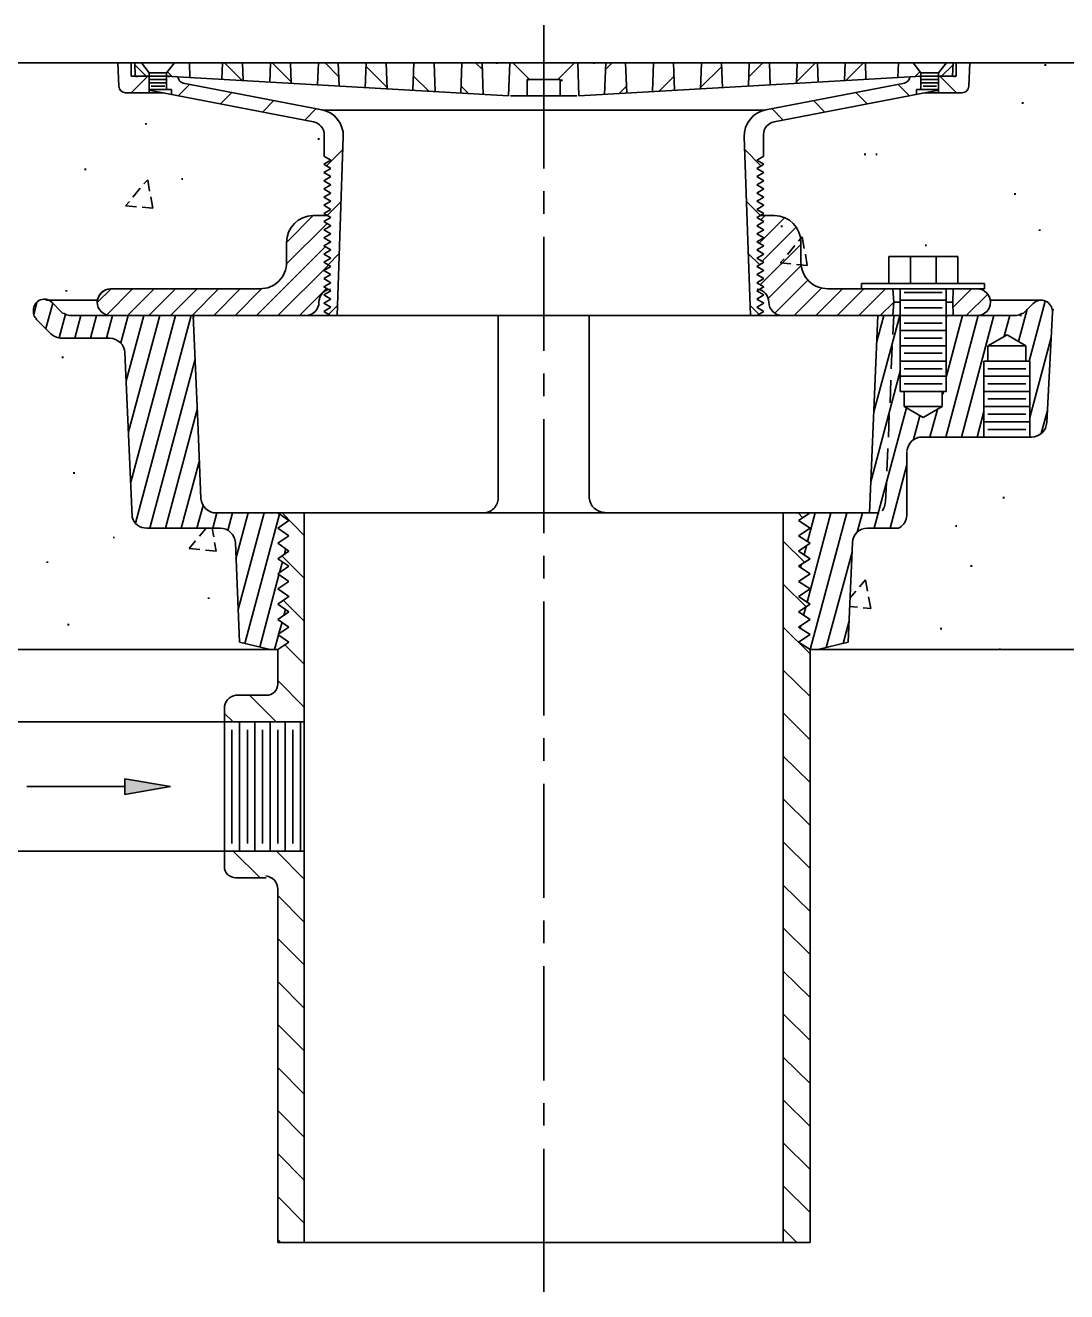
# Model space of a CAD drawing. Header units: inches. Extents: x 2025 to 34930, y -6955 to 4650.
# Drawn here: x 9188.1 to 9259.2, y -2597.9 to -2511.5 of the extents above; entities that cross this region are included whole.
import ezdxf

# ---------------------------------------------------------------- set-up
doc = ezdxf.new("R2010")
doc.units = ezdxf.units.IN
doc.header["$MEASUREMENT"] = 0
doc.layers.add('M-HVAC-EXHS-DUCT', color=3, linetype='Continuous', lineweight=50)
doc.layers.add('PDF-TEXT', color=7, linetype='Continuous', lineweight=35)

# ---------------------------------------------------------------- blocks, each defined once
blk = doc.blocks.new('detail 16')
at = {"layer": 'PDF-TEXT'}
for p, q in [((9223.509, -2511.527), (9223.509, -2521.284)), ((9280.271, -2514.091), (9166.731, -2514.091)), ((9194.449, -2514.091), (9194.513, -2515.677)), ((9195.355, -2514.989), (9195.355, -2514.091)), ((9195.614, -2514.989), (9195.589, -2514.091)), ((9196.584, -2514.779), (9196.042, -2514.091)), ((9198.308, -2514.091), (9197.766, -2514.779)), ((9199.359, -2515.095), (9199.319, -2514.091)), ((9201.536, -2515.208), (9201.576, -2514.091)), ((9202.911, -2515.289), (9201.706, -2514.091)), ((9203, -2515.289), (9202.952, -2514.091)), ((9204.804, -2515.402), (9204.845, -2514.091)), ((9206.269, -2515.378), (9204.974, -2514.091)), ((9206.269, -2515.483), (9206.228, -2514.091)), ((9208.057, -2515.588), (9208.121, -2514.091)), ((9209.521, -2515.03), (9208.574, -2514.091)), ((9209.537, -2515.677), (9209.472, -2514.091)), ((9211.325, -2515.782), (9211.374, -2514.091)), ((9212.814, -2515.871), (9212.749, -2514.091)), ((9214.577, -2515.96), (9214.642, -2514.091)), ((9216.082, -2516.041), (9216.017, -2514.091)), ((9217.846, -2516.154), (9217.911, -2514.091)), ((9219.31, -2514.536), (9218.841, -2514.091)), ((9219.359, -2516.235), (9219.294, -2514.091)), ((9221.098, -2516.341), (9221.187, -2514.091)), ((9222.538, -2515.224), (9221.398, -2514.091)), ((9224.456, -2515.224), (9225.596, -2514.091)), ((9225.896, -2516.341), (9225.831, -2514.091)), ((9227.643, -2516.235), (9227.724, -2514.091)), ((9227.708, -2514.536), (9228.161, -2514.091)), ((9229.172, -2516.154), (9229.083, -2514.091)), ((9230.912, -2516.041), (9230.977, -2514.091)), ((9232.417, -2515.96), (9232.352, -2514.091)), ((9234.188, -2515.871), (9234.253, -2514.091)), ((9235.693, -2515.782), (9235.628, -2514.091)), ((9237.481, -2515.677), (9237.522, -2514.091)), ((9237.497, -2515.03), (9238.444, -2514.091)), ((9238.946, -2515.588), (9238.897, -2514.091)), ((9240.75, -2515.483), (9240.79, -2514.091)), ((9240.75, -2515.378), (9242.044, -2514.091)), ((9242.214, -2515.402), (9242.174, -2514.091)), ((9244.018, -2515.289), (9244.067, -2514.091)), ((9244.107, -2515.289), (9245.313, -2514.091)), ((9245.466, -2515.208), (9245.442, -2514.091)), ((9247.659, -2515.095), (9247.699, -2514.091)), ((9249.228, -2514.779), (9248.694, -2514.091)), ((9250.434, -2514.779), (9250.976, -2514.091)), ((9251.38, -2514.989), (9251.429, -2514.091)), ((9251.639, -2514.091), (9251.639, -2514.989)), ((9252.57, -2514.091), (9252.505, -2515.677)), ((9197.855, -2514.989), (9195.355, -2514.989)), ((9195.355, -2516.13), (9196.495, -2514.989)), ((9196.366, -2514.989), (9195.589, -2514.213)), ((9197.766, -2514.779), (9196.584, -2514.779)), ((9196.584, -2514.779), (9196.584, -2516.13)), ((9197.725, -2514.989), (9221.098, -2516.341)), ((9197.766, -2514.779), (9197.766, -2515.896)), ((9198.154, -2515.014), (9197.83, -2514.69)), ((9212.814, -2515.766), (9211.374, -2514.326)), ((9215.653, -2516.025), (9214.618, -2514.989)), ((9249.277, -2514.989), (9225.896, -2516.341)), ((9231.365, -2516.025), (9232.4, -2514.989)), ((9234.205, -2515.766), (9235.653, -2514.326)), ((9248.84, -2515.014), (9249.164, -2514.69)), ((9251.639, -2514.989), (9249.147, -2514.989)), ((9249.228, -2515.896), (9249.228, -2514.779)), ((9249.228, -2514.779), (9250.434, -2514.779)), ((9250.434, -2516.13), (9250.434, -2514.779)), ((9251.664, -2516.13), (9250.523, -2514.989)), ((9250.628, -2514.989), (9251.429, -2514.213)), ((9196.584, -2515.224), (9197.766, -2515.224)), ((9197.766, -2515.443), (9196.584, -2515.443)), ((9197.636, -2515.677), (9196.714, -2515.677)), ((9198.583, -2516.324), (9199.359, -2515.548)), ((9208.356, -2517.287), (9198.906, -2515.467)), ((9218.388, -2516.195), (9217.87, -2515.677)), ((9224.626, -2515.224), (9222.368, -2515.224)), ((9222.368, -2515.224), (9222.368, -2516.341)), ((9224.626, -2516.341), (9224.626, -2515.224)), ((9228.63, -2516.195), (9229.148, -2515.677)), ((9238.662, -2517.287), (9248.112, -2515.467)), ((9248.435, -2516.324), (9247.659, -2515.548)), ((9250.434, -2515.224), (9249.228, -2515.224)), ((9249.228, -2515.443), (9250.434, -2515.443)), ((9249.382, -2515.677), (9250.288, -2515.677)), ((9194.966, -2516.13), (9197.507, -2516.13)), ((9198.089, -2515.896), (9196.584, -2515.896)), ((9196.584, -2515.96), (9207.798, -2518.104)), ((9198.089, -2516.235), (9198.089, -2515.896)), ((9201.447, -2516.883), (9202.223, -2516.106)), ((9204.311, -2517.441), (9205.087, -2516.664)), ((9225.766, -2516.341), (9221.228, -2516.341)), ((9239.221, -2518.104), (9250.434, -2515.96)), ((9242.683, -2517.441), (9241.915, -2516.664)), ((9245.571, -2516.883), (9244.795, -2516.106)), ((9250.434, -2515.896), (9248.929, -2515.896)), ((9248.929, -2515.896), (9248.929, -2516.235)), ((9252.052, -2516.13), (9249.511, -2516.13)), ((9207.191, -2517.999), (9207.968, -2517.206)), ((9238.533, -2517.311), (9208.485, -2517.311)), ((9239.827, -2517.999), (9239.051, -2517.206)), ((9208.526, -2518.986), (9208.526, -2520.426)), ((9209.408, -2531.324), (9209.82, -2519.14)), ((9237.611, -2531.324), (9237.174, -2519.14)), ((9238.492, -2520.426), (9238.492, -2518.986)), ((9208.68, -2521.114), (9209.796, -2519.997)), ((9238.314, -2521.114), (9237.222, -2519.997)), ((9208.526, -2520.426), (9208.485, -2520.45)), ((9208.485, -2520.45), (9208.979, -2520.726)), ((9208.979, -2520.726), (9208.485, -2521.009)), ((9208.485, -2521.009), (9208.979, -2521.284)), ((9238.039, -2520.726), (9238.509, -2520.45)), ((9238.509, -2521.009), (9238.039, -2520.726)), ((9238.039, -2521.284), (9238.509, -2521.009)), ((9238.509, -2520.45), (9238.492, -2520.426)), ((9208.979, -2521.284), (9208.485, -2521.567)), ((9208.485, -2521.567), (9208.979, -2521.842)), ((9208.979, -2521.842), (9208.485, -2522.125)), ((9208.615, -2521.656), (9208.526, -2521.543)), ((9238.509, -2521.567), (9238.039, -2521.284)), ((9238.039, -2521.842), (9238.509, -2521.567)), ((9238.509, -2522.125), (9238.039, -2521.842)), ((9238.379, -2521.656), (9238.492, -2521.543)), ((9195.46, -2523.242), (9195.961, -2522.643)), ((9196.22, -2522.344), (9196.479, -2522.06)), ((9196.479, -2522.06), (9196.601, -2522.837)), ((9208.485, -2522.125), (9208.979, -2522.408)), ((9208.979, -2522.408), (9208.485, -2522.683)), ((9208.485, -2522.683), (9208.979, -2522.967)), ((9238.039, -2522.408), (9238.509, -2522.125)), ((9238.509, -2522.683), (9238.039, -2522.408)), ((9238.039, -2522.967), (9238.509, -2522.683)), ((9194.966, -2523.848), (9195.225, -2523.541)), ((9196.819, -2523.994), (9196.69, -2523.217)), ((9208.979, -2522.967), (9208.485, -2523.242)), ((9208.485, -2523.242), (9208.979, -2523.525)), ((9208.979, -2523.525), (9208.485, -2523.8)), ((9208.744, -2524.488), (9209.667, -2523.541)), ((9223.509, -2522.837), (9223.509, -2524.382)), ((9238.274, -2524.488), (9237.327, -2523.541)), ((9238.509, -2523.242), (9238.039, -2522.967)), ((9238.039, -2523.525), (9238.509, -2523.242)), ((9238.509, -2523.8), (9238.039, -2523.525)), ((9195.703, -2523.905), (9194.966, -2523.848)), ((9196.091, -2523.929), (9196.819, -2523.994)), ((9205.945, -2526.34), (9207.773, -2524.512)), ((9207.773, -2524.512), (9208.769, -2524.512)), ((9208.485, -2523.8), (9208.979, -2524.083)), ((9208.979, -2524.083), (9208.485, -2524.358)), ((9208.485, -2524.358), (9208.979, -2524.641)), ((9238.039, -2524.083), (9238.509, -2523.8)), ((9238.509, -2524.358), (9238.039, -2524.083)), ((9238.039, -2524.641), (9238.509, -2524.358)), ((9239.245, -2524.512), (9238.234, -2524.512)), ((9238.314, -2524.787), (9238.598, -2524.512)), ((9205.945, -2527.796), (9208.72, -2525.046)), ((9208.979, -2524.641), (9208.485, -2524.916)), ((9208.485, -2524.916), (9208.979, -2525.199)), ((9208.979, -2525.199), (9208.485, -2525.475)), ((9238.509, -2524.916), (9238.039, -2524.641)), ((9238.039, -2525.199), (9238.509, -2524.916)), ((9238.509, -2525.475), (9238.039, -2525.199)), ((9238.185, -2526.405), (9239.933, -2524.657)), ((9238.403, -2527.627), (9240.725, -2525.305)), ((9208.485, -2525.475), (9208.979, -2525.758)), ((9208.979, -2525.758), (9208.485, -2526.017)), ((9208.485, -2526.017), (9208.979, -2526.292)), ((9223.509, -2525.952), (9223.509, -2533.727)), ((9238.039, -2525.758), (9238.509, -2525.475)), ((9238.509, -2526.017), (9238.039, -2525.758)), ((9238.039, -2526.292), (9238.509, -2526.017)), ((9240.879, -2526.251), (9241.138, -2525.952)), ((9241.138, -2525.952), (9241.267, -2526.745)), ((9203.898, -2531.324), (9208.591, -2526.64)), ((9205.945, -2527.691), (9205.945, -2526.34)), ((9208.979, -2526.292), (9208.485, -2526.575)), ((9208.485, -2526.575), (9208.979, -2526.85)), ((9208.979, -2526.85), (9208.485, -2527.133)), ((9208.785, -2527.861), (9209.537, -2527.093)), ((9208.849, -2526.381), (9208.938, -2526.275)), ((9238.234, -2527.861), (9237.457, -2527.093)), ((9238.509, -2526.575), (9238.039, -2526.292)), ((9238.039, -2526.85), (9238.509, -2526.575)), ((9238.509, -2527.133), (9238.039, -2526.85)), ((9238.274, -2529.237), (9241.049, -2526.47)), ((9240.127, -2527.157), (9240.62, -2526.551)), ((9241.049, -2527.691), (9241.049, -2526.34)), ((9205.362, -2531.324), (9208.809, -2527.885)), ((9208.485, -2527.133), (9208.979, -2527.408)), ((9208.979, -2527.408), (9208.485, -2527.691)), ((9208.485, -2527.691), (9208.979, -2527.974)), ((9238.039, -2527.408), (9238.509, -2527.133)), ((9238.509, -2527.691), (9238.039, -2527.408)), ((9238.039, -2527.974), (9238.509, -2527.691)), ((9238.056, -2527.991), (9238.12, -2527.926)), ((9238.816, -2530.159), (9241.073, -2527.91)), ((9239.633, -2527.732), (9239.892, -2527.457)), ((9240.361, -2527.796), (9239.633, -2527.732)), ((9240.75, -2527.845), (9241.478, -2527.91)), ((9241.478, -2527.91), (9241.356, -2527.133)), ((9251.753, -2527.303), (9247.036, -2527.303)), ((9247.036, -2527.303), (9247.036, -2529.131)), ((9248.516, -2529.131), (9248.516, -2527.303)), ((9250.264, -2529.131), (9250.264, -2527.303)), ((9251.753, -2529.131), (9251.753, -2527.303)), ((9208.979, -2527.974), (9208.485, -2528.25)), ((9208.485, -2528.25), (9208.979, -2528.533)), ((9208.979, -2528.533), (9208.485, -2528.808)), ((9208.485, -2528.808), (9208.979, -2529.091)), ((9238.509, -2528.25), (9238.039, -2527.974)), ((9238.039, -2528.533), (9238.509, -2528.25)), ((9238.509, -2528.808), (9238.039, -2528.533)), ((9238.039, -2529.091), (9238.509, -2528.808)), ((9193.033, -2530.442), (9193.979, -2529.495)), ((9193.68, -2531.283), (9195.444, -2529.495)), ((9204.141, -2529.495), (9193.939, -2529.495)), ((9195.096, -2531.324), (9196.908, -2529.495)), ((9196.56, -2531.324), (9198.372, -2529.495)), ((9198.025, -2531.324), (9199.853, -2529.495)), ((9199.513, -2531.324), (9201.317, -2529.495)), ((9200.978, -2531.324), (9202.782, -2529.495)), ((9202.434, -2531.324), (9204.246, -2529.495)), ((9206.827, -2531.324), (9208.68, -2529.471)), ((9208.979, -2529.091), (9208.485, -2529.366)), ((9208.485, -2529.366), (9208.979, -2529.649)), ((9208.979, -2529.649), (9208.485, -2529.924)), ((9208.526, -2529.39), (9208.51, -2529.366)), ((9238.509, -2529.366), (9238.039, -2529.091)), ((9238.039, -2529.649), (9238.509, -2529.366)), ((9238.509, -2529.924), (9238.039, -2529.649)), ((9238.492, -2529.39), (9238.509, -2529.366)), ((9239.261, -2531.17), (9241.526, -2528.913)), ((9240.596, -2531.324), (9242.449, -2529.455)), ((9242.06, -2531.324), (9243.873, -2529.495)), ((9253.581, -2529.495), (9242.877, -2529.495)), ((9243.525, -2531.324), (9245.337, -2529.495)), ((9244.989, -2531.324), (9246.817, -2529.495)), ((9245.183, -2529.495), (9245.183, -2529.131)), ((9245.183, -2529.131), (9253.581, -2529.131)), ((9247.376, -2530.418), (9247.311, -2529.495)), ((9247.829, -2536.502), (9247.829, -2529.495)), ((9250.952, -2529.495), (9250.952, -2536.502)), ((9251.405, -2530.418), (9251.445, -2529.495)), ((9251.429, -2530.766), (9252.675, -2529.495)), ((9253.581, -2529.131), (9253.581, -2529.495)), ((9188.704, -2531.259), (9188.939, -2530.377)), ((9189.522, -2530.288), (9193.033, -2530.288)), ((9189.522, -2532.222), (9189.999, -2530.482)), ((9190.517, -2531.025), (9190.015, -2530.507)), ((9208.485, -2529.924), (9208.979, -2530.207)), ((9208.979, -2530.207), (9208.485, -2530.482)), ((9208.485, -2530.482), (9208.979, -2530.766)), ((9238.039, -2530.207), (9238.509, -2529.924)), ((9238.509, -2530.482), (9238.039, -2530.207)), ((9238.039, -2530.766), (9238.509, -2530.482)), ((9246.453, -2531.324), (9247.376, -2530.418)), ((9247.376, -2530.418), (9247.311, -2531.324)), ((9247.376, -2530.418), (9247.829, -2530.418)), ((9247.829, -2530.288), (9250.952, -2530.288)), ((9248.088, -2529.754), (9250.693, -2529.754)), ((9250.952, -2530.418), (9251.405, -2530.418)), ((9251.445, -2531.324), (9251.405, -2530.418)), ((9252.327, -2531.324), (9253.791, -2529.86)), ((9253.969, -2530.288), (9257.497, -2530.288)), ((9256.89, -2530.507), (9256.38, -2531.025)), ((9256.615, -2534.439), (9257.707, -2530.337)), ((9188.68, -2531), (9188.68, -2531.194)), ((9188.68, -2531.194), (9188.704, -2531.3)), ((9188.704, -2531.3), (9188.745, -2531.389)), ((9188.745, -2531.389), (9188.793, -2531.453)), ((9190.428, -2532.853), (9190.856, -2531.235)), ((9190.598, -2531.089), (9190.517, -2531.025)), ((9190.662, -2531.154), (9190.598, -2531.089)), ((9190.768, -2531.194), (9190.662, -2531.154)), ((9190.856, -2531.235), (9190.768, -2531.194)), ((9190.945, -2531.283), (9190.856, -2531.235)), ((9191.051, -2531.3), (9190.945, -2531.283)), ((9191.156, -2531.324), (9191.051, -2531.3)), ((9191.245, -2531.324), (9191.156, -2531.324)), ((9191.245, -2531.324), (9255.749, -2531.324)), ((9191.504, -2532.869), (9191.908, -2531.324)), ((9192.58, -2532.869), (9192.992, -2531.324)), ((9193.656, -2532.869), (9194.068, -2531.324)), ((9194.643, -2533.193), (9195.144, -2531.324)), ((9195.015, -2535.79), (9196.22, -2531.324)), ((9195.161, -2539.252), (9197.296, -2531.324)), ((9195.314, -2542.691), (9198.372, -2531.324)), ((9195.638, -2545.482), (9199.448, -2531.324)), ((9199.901, -2538.589), (9199.578, -2531.324)), ((9208.979, -2530.766), (9208.485, -2531.041)), ((9208.485, -2531.041), (9208.938, -2531.324)), ((9208.833, -2531.235), (9209.432, -2530.636)), ((9220.386, -2531.324), (9220.386, -2543.767)), ((9226.608, -2531.324), (9226.608, -2543.767)), ((9238.169, -2531.235), (9237.586, -2530.636)), ((9238.509, -2531.041), (9238.039, -2530.766)), ((9238.039, -2531.324), (9238.509, -2531.041)), ((9246.3, -2531.324), (9245.725, -2544.794)), ((9246.025, -2537.901), (9247.788, -2531.324)), ((9246.235, -2533.104), (9246.712, -2531.324)), ((9247.376, -2531.324), (9247.311, -2532.61)), ((9248.088, -2530.806), (9250.693, -2530.806)), ((9250.927, -2539.616), (9253.144, -2531.324)), ((9250.952, -2531.534), (9250.992, -2531.324)), ((9250.952, -2535.539), (9252.068, -2531.324)), ((9252.003, -2539.616), (9254.22, -2531.324)), ((9254.916, -2532.74), (9255.296, -2531.324)), ((9255.749, -2531.324), (9255.838, -2531.3)), ((9255.838, -2531.3), (9255.943, -2531.283)), ((9255.903, -2533.104), (9256.485, -2530.895)), ((9255.943, -2531.283), (9256.032, -2531.235)), ((9256.032, -2531.235), (9256.138, -2531.194)), ((9256.138, -2531.194), (9256.226, -2531.154)), ((9256.226, -2531.154), (9256.291, -2531.089)), ((9256.291, -2531.089), (9256.38, -2531.025)), ((9257.82, -2538.629), (9258.209, -2531.105)), ((9258.209, -2531.105), (9258.209, -2531)), ((9188.793, -2531.453), (9188.858, -2531.534)), ((9188.858, -2531.534), (9188.899, -2531.599)), ((9188.899, -2531.599), (9189.869, -2532.57)), ((9250.693, -2531.842), (9248.088, -2531.842)), ((9189.869, -2532.57), (9189.95, -2532.635)), ((9189.95, -2532.635), (9190.015, -2532.699)), ((9190.015, -2532.699), (9190.104, -2532.74)), ((9190.104, -2532.74), (9190.209, -2532.788)), ((9190.209, -2532.788), (9190.298, -2532.829)), ((9190.298, -2532.829), (9190.403, -2532.853)), ((9190.403, -2532.853), (9190.492, -2532.869)), ((9190.492, -2532.869), (9190.598, -2532.869)), ((9190.598, -2532.869), (9193.89, -2532.869)), ((9250.952, -2532.351), (9247.829, -2532.351)), ((9250.693, -2532.869), (9248.088, -2532.869)), ((9253.791, -2533.387), (9255.11, -2532.634)), ((9255.11, -2532.634), (9256.396, -2533.387)), ((9256.655, -2538.29), (9258.12, -2532.829)), ((9194.926, -2533.856), (9195.419, -2545.053)), ((9247.27, -2533.411), (9247.206, -2534.956)), ((9250.952, -2533.387), (9247.829, -2533.387)), ((9250.693, -2533.905), (9248.088, -2533.905)), ((9256.396, -2533.387), (9253.791, -2533.387)), ((9253.791, -2533.387), (9253.791, -2534.439)), ((9256.396, -2534.439), (9256.396, -2533.387)), ((9196.625, -2545.83), (9199.707, -2534.309)), ((9250.952, -2534.439), (9247.829, -2534.439)), ((9256.655, -2534.439), (9253.532, -2534.439)), ((9253.532, -2534.439), (9253.532, -2539.616)), ((9256.655, -2539.616), (9256.655, -2534.439)), ((9223.509, -2535.28), (9223.509, -2536.825)), ((9245.806, -2542.667), (9247.829, -2535.126)), ((9247.19, -2535.725), (9247.125, -2537.278)), ((9250.952, -2535.474), (9247.829, -2535.474)), ((9250.693, -2534.956), (9248.088, -2534.956)), ((9253.532, -2535.474), (9256.655, -2535.474)), ((9253.791, -2534.956), (9256.396, -2534.956)), ((9250.952, -2536.502), (9247.829, -2536.502)), ((9250.693, -2535.984), (9248.088, -2535.984)), ((9248.088, -2536.502), (9248.088, -2537.537)), ((9250.693, -2536.502), (9250.693, -2537.537)), ((9253.532, -2536.502), (9256.655, -2536.502)), ((9253.791, -2535.984), (9256.396, -2535.984)), ((9253.791, -2537.019), (9256.396, -2537.019)), ((9197.701, -2545.83), (9199.853, -2537.748)), ((9246.049, -2545.83), (9248.241, -2537.618)), ((9247.076, -2538.071), (9247.012, -2539.616)), ((9249.382, -2538.29), (9248.088, -2537.537)), ((9248.088, -2537.537), (9250.693, -2537.537)), ((9248.735, -2539.794), (9249.164, -2538.16)), ((9250.693, -2537.537), (9249.382, -2538.29)), ((9249.851, -2539.616), (9250.369, -2537.731)), ((9253.079, -2539.616), (9253.532, -2537.877)), ((9253.532, -2537.537), (9256.655, -2537.537)), ((9253.791, -2538.047), (9256.396, -2538.047)), ((9257.432, -2539.382), (9257.861, -2537.812)), ((9200.112, -2543.807), (9199.901, -2538.589)), ((9223.509, -2538.395), (9223.509, -2546.17)), ((9253.532, -2538.589), (9256.655, -2538.589)), ((9253.791, -2539.107), (9256.396, -2539.107)), ((9249.317, -2539.616), (9256.785, -2539.616)), ((9246.971, -2540.393), (9246.906, -2541.938)), ((9248.266, -2540.652), (9248.266, -2544.972)), ((9198.761, -2545.83), (9200.007, -2541.21)), ((9247.125, -2545.83), (9248.266, -2541.51)), ((9246.882, -2542.715), (9246.817, -2544.026)), ((9199.837, -2545.83), (9200.266, -2544.285)), ((9245.741, -2544.285), (9245.766, -2544.285)), ((9246.753, -2544.349), (9246.712, -2544.455)), ((9246.777, -2544.236), (9246.753, -2544.349)), ((9246.801, -2544.131), (9246.777, -2544.236)), ((9246.817, -2544.026), (9246.801, -2544.131)), ((9200.913, -2545.83), (9201.188, -2544.794)), ((9246.389, -2544.794), (9201.164, -2544.794)), ((9201.94, -2545.984), (9202.264, -2544.794)), ((9202.499, -2547.933), (9203.34, -2544.794)), ((9202.652, -2551.372), (9204.416, -2544.794)), ((9203.105, -2553.694), (9205.476, -2544.883)), ((9205.346, -2544.794), (9206.115, -2545.312)), ((9207.15, -2546.323), (9205.646, -2544.794)), ((9207.15, -2544.794), (9207.15, -2594.574)), ((9239.844, -2544.794), (9239.844, -2594.574)), ((9241.178, -2545.118), (9240.855, -2544.794)), ((9240.879, -2545.312), (9241.672, -2544.794)), ((9241.462, -2550.878), (9243.096, -2544.794)), ((9241.502, -2546.752), (9242.02, -2544.794)), ((9244.172, -2544.794), (9241.672, -2554.122)), ((9244.884, -2546.105), (9245.248, -2544.794)), ((9246.648, -2544.56), (9246.583, -2544.649)), ((9246.712, -2544.455), (9246.648, -2544.56)), ((9196.415, -2545.83), (9201.422, -2545.83)), ((9200.007, -2546.388), (9200.46, -2545.83)), ((9200.978, -2546.429), (9200.864, -2545.83)), ((9206.115, -2545.312), (9205.346, -2545.83)), ((9205.346, -2545.83), (9206.115, -2546.348)), ((9241.672, -2545.83), (9240.879, -2545.312)), ((9240.879, -2546.348), (9241.672, -2545.83)), ((9247.699, -2545.83), (9245.596, -2545.83)), ((9247.748, -2545.806), (9247.699, -2545.83)), ((9247.788, -2545.789), (9247.748, -2545.806)), ((9199.295, -2547.229), (9199.748, -2546.687)), ((9201.147, -2547.399), (9201.042, -2546.817)), ((9202.458, -2546.817), (9202.741, -2553.613)), ((9206.115, -2546.348), (9205.346, -2546.857)), ((9205.346, -2546.857), (9206.115, -2547.399)), ((9241.292, -2548.152), (9239.844, -2546.712)), ((9241.672, -2546.857), (9240.879, -2546.348)), ((9240.879, -2547.399), (9241.672, -2546.857)), ((9244.56, -2546.817), (9244.261, -2553.613)), ((9200.023, -2547.294), (9199.295, -2547.229)), ((9200.411, -2547.335), (9201.147, -2547.399)), ((9206.115, -2547.399), (9205.346, -2547.917)), ((9207.15, -2549.244), (9205.621, -2547.723)), ((9205.816, -2547.594), (9205.905, -2547.246)), ((9223.509, -2547.723), (9223.509, -2549.268)), ((9241.672, -2547.917), (9240.879, -2547.399)), ((9241.267, -2547.634), (9241.421, -2547.035)), ((9242.772, -2553.977), (9244.536, -2547.464)), ((9205.346, -2547.917), (9206.115, -2548.427)), ((9206.115, -2548.427), (9205.346, -2548.945)), ((9205.476, -2548.864), (9205.67, -2548.128)), ((9240.879, -2548.427), (9241.672, -2547.917)), ((9241.672, -2548.945), (9240.879, -2548.427)), ((9241.033, -2548.516), (9241.073, -2548.297)), ((9204.117, -2553.953), (9205.427, -2549.009)), ((9205.346, -2548.945), (9206.115, -2549.462)), ((9206.115, -2549.462), (9205.346, -2549.98)), ((9240.879, -2549.462), (9241.672, -2548.945)), ((9241.672, -2549.98), (9240.879, -2549.462)), ((9245.054, -2549.826), (9245.442, -2549.357)), ((9245.442, -2549.357), (9245.596, -2550.126)), ((9205.346, -2549.98), (9206.115, -2550.49)), ((9241.397, -2551.202), (9239.844, -2549.657)), ((9240.879, -2550.49), (9241.672, -2549.98)), ((9244.39, -2550.619), (9244.795, -2550.126)), ((9206.115, -2550.49), (9205.346, -2551.008)), ((9205.346, -2551.008), (9206.115, -2551.55)), ((9207.15, -2552.173), (9205.727, -2550.749)), ((9206.099, -2550.514), (9206.115, -2550.49)), ((9223.509, -2550.838), (9223.509, -2558.613)), ((9241.672, -2551.008), (9240.879, -2550.49)), ((9240.879, -2551.55), (9241.672, -2551.008)), ((9241.227, -2551.76), (9241.373, -2551.226)), ((9244.366, -2551.178), (9244.908, -2551.226)), ((9245.288, -2551.267), (9245.806, -2551.307)), ((9245.806, -2551.307), (9245.661, -2550.514)), ((9206.115, -2551.55), (9205.346, -2552.059)), ((9205.346, -2552.059), (9206.115, -2552.577)), ((9205.775, -2551.784), (9205.88, -2551.372)), ((9241.672, -2552.059), (9240.879, -2551.55)), ((9240.879, -2552.577), (9241.672, -2552.059)), ((9206.115, -2552.577), (9205.346, -2553.095)), ((9205.427, -2553.03), (9205.646, -2552.254)), ((9241.672, -2554.406), (9239.844, -2552.577)), ((9241.672, -2553.095), (9240.879, -2552.577)), ((9240.984, -2552.642), (9241.033, -2552.472)), ((9243.937, -2553.694), (9244.326, -2552.237)), ((9202.741, -2553.613), (9204.829, -2554.122)), ((9205.128, -2554.122), (9205.411, -2553.135)), ((9205.346, -2553.095), (9206.115, -2553.613)), ((9206.115, -2553.613), (9205.346, -2554.122)), ((9207.15, -2555.109), (9205.84, -2553.799)), ((9240.879, -2553.613), (9241.672, -2553.095)), ((9241.672, -2554.122), (9240.879, -2553.613)), ((9244.261, -2553.613), (9242.19, -2554.122)), ((9161.869, -2554.122), (9205.346, -2554.122)), ((9205.346, -2554.122), (9205.346, -2556.469)), ((9241.672, -2554.122), (9241.672, -2594.574)), ((9285.133, -2554.122), (9241.672, -2554.122)), ((9241.672, -2557.326), (9239.844, -2555.522)), ((9207.15, -2558.038), (9205.346, -2556.234)), ((9204.57, -2557.237), (9202.482, -2557.237)), ((9205.233, -2559.049), (9203.429, -2557.237)), ((9201.706, -2568.912), (9201.706, -2558.014)), ((9207.15, -2559.049), (9142.84, -2559.049)), ((9202.304, -2559.049), (9201.706, -2558.467)), ((9202.741, -2559.049), (9202.741, -2567.876)), ((9203.793, -2559.049), (9203.793, -2567.876)), ((9204.829, -2559.049), (9204.829, -2567.876)), ((9205.856, -2559.049), (9205.856, -2567.876)), ((9206.892, -2559.049), (9206.892, -2567.876)), ((9241.672, -2560.271), (9239.844, -2558.443)), ((9202.223, -2559.583), (9202.223, -2567.342)), ((9203.275, -2559.583), (9203.275, -2567.342)), ((9204.311, -2559.583), (9204.311, -2567.342)), ((9205.346, -2559.583), (9205.346, -2567.342)), ((9206.374, -2559.583), (9206.374, -2567.342)), ((9223.509, -2560.166), (9223.509, -2561.711)), ((9241.672, -2563.192), (9239.844, -2561.388)), ((9194.926, -2562.933), (9198.025, -2563.451)), ((9194.926, -2563.993), (9194.926, -2562.933)), ((9223.509, -2563.281), (9223.509, -2571.064)), ((9194.926, -2563.451), (9188.235, -2563.451)), ((9198.025, -2563.451), (9194.926, -2563.993)), ((9241.672, -2566.12), (9239.844, -2564.308)), ((9241.672, -2569.057), (9239.844, -2567.237)), ((9207.15, -2567.876), (9142.84, -2567.876)), ((9204.141, -2569.68), (9202.304, -2567.876)), ((9207.15, -2569.769), (9205.257, -2567.876)), ((9204.57, -2569.68), (9202.482, -2569.68)), ((9241.672, -2571.986), (9239.844, -2570.182)), ((9205.346, -2594.574), (9205.346, -2570.457)), ((9207.15, -2572.714), (9205.346, -2570.886)), ((9223.509, -2572.609), (9223.509, -2574.154)), ((9241.672, -2574.931), (9239.844, -2573.102)), ((9207.15, -2575.635), (9205.346, -2573.831)), ((9223.509, -2575.724), (9223.509, -2583.507)), ((9241.672, -2577.851), (9239.844, -2576.047)), ((9207.15, -2578.58), (9205.346, -2576.751)), ((9207.15, -2581.5), (9205.346, -2579.696)), ((9241.672, -2580.796), (9239.844, -2578.968)), ((9241.672, -2583.717), (9239.844, -2581.913)), ((9207.15, -2584.445), (9205.346, -2582.625)), ((9241.672, -2586.662), (9239.844, -2584.833)), ((9207.15, -2587.374), (9205.346, -2585.57)), ((9223.509, -2585.052), (9223.509, -2586.597)), ((9223.509, -2588.167), (9223.509, -2597.924)), ((9241.672, -2589.582), (9239.844, -2587.778)), ((9207.15, -2590.319), (9205.346, -2588.49)), ((9241.672, -2592.527), (9239.844, -2590.699)), ((9207.15, -2593.239), (9205.346, -2591.435)), ((9205.557, -2594.574), (9205.346, -2594.356)), ((9240.774, -2594.574), (9239.844, -2593.644)), ((9241.672, -2594.574), (9205.346, -2594.574))]:
    blk.add_line(p, q, dxfattribs=at)
for centre, radius, start, end in [((9194.983, -2515.66), 0.47, 182.04289, 267.95711), ((9199.003, -2515.016), 0.461, 181.68312, 257.93182), ((9248.017, -2515.018), 0.459, 281.91466, 358.47419), ((9252.035, -2515.66), 0.47, 272.04289, 357.95711), ((9208.014, -2519.063), 1.808, 357.55884, 79.08605), ((9239.011, -2519.092), 1.838, 100.9359, 181.50115), ((9207.584, -2519.022), 0.943, 2.19846, 76.89371), ((9239.389, -2518.985), 0.897, 100.85133, 180.05651), ((9207.782, -2526.349), 1.837, 90.26456, 179.73544), ((9239.226, -2526.335), 1.823, 359.83474, 89.40041), ((9204.176, -2527.727), 1.769, 268.85112, 1.14888), ((9242.858, -2527.686), 1.809, 180.15851, 270.60787), ((9194.011, -2530.474), 0.979, 91.86164, 178.13831), ((9193.978, -2530.44), 0.945, 92.3687, 178.64536), ((9209.06, -2530.409), 0.898, 97.7614, 180.52917), ((9237.95, -2530.42), 0.907, 0.15735, 83.30168), ((9253.043, -2530.437), 0.942, 1.17086, 87.81558), ((9189.423, -2530.957), 0.744, 37.24454, 183.33492), ((9193.942, -2530.414), 0.91, 180.22082, 269.77918), ((9207.264, -2530.427), 0.897, 269.43851, 0.56149), ((9239.766, -2530.414), 0.91, 180.22082, 269.77918), ((9253.088, -2530.427), 0.897, 269.43851, 0.56149), ((9257.437, -2531.05), 0.771, 358.88767, 135.22521), ((9193.867, -2533.931), 1.062, 4.02359, 88.72598), ((9256.78, -2538.575), 1.042, 270.2626, 356.98787), ((9249.318, -2540.653), 1.037, 90.01228, 177.23805), ((9201.155, -2543.75), 1.045, 183.16856, 270.46884), ((9219.368, -2543.776), 1.018, 269.48035, 0.51965), ((9227.651, -2543.709), 1.045, 183.16816, 270.46844), ((9196.381, -2544.847), 0.984, 192.12533, 271.93108), ((9247.31, -2544.962), 0.955, 300.02215, 359.39446), ((9201.399, -2546.891), 1.062, 4.02359, 88.72598), ((9245.596, -2546.867), 1.037, 90.01232, 177.2381), ((9204.59, -2556.481), 0.756, 268.42968, 0.97037), ((9202.604, -2558.127), 0.898, 97.76074, 180.52851), ((9202.463, -2568.923), 0.758, 179.14995, 271.44874), ((9204.44, -2570.459), 0.907, 0.15735, 83.30168)]:
    blk.add_arc(centre, radius, start, end, dxfattribs=at)
at = {"layer": 'PDF-TEXT', "transparency": 33554559}
for points in [[(9220.249, -2514.043), (9220.378, -2514.043), (9220.249, -2514.172), (9220.378, -2514.172)], [(9226.85, -2514.043), (9226.98, -2514.043), (9226.85, -2514.172), (9226.98, -2514.172)], [(9195.654, -2514.949), (9195.783, -2514.949), (9195.654, -2515.078), (9195.783, -2515.078)], [(9197.855, -2514.949), (9197.984, -2514.949), (9197.855, -2515.078), (9197.984, -2515.078)], [(9249.115, -2514.949), (9249.245, -2514.949), (9249.115, -2515.078), (9249.245, -2515.078)], [(9251.445, -2514.949), (9251.575, -2514.949), (9251.445, -2515.078), (9251.575, -2515.078)], [(9257.658, -2514.172), (9257.788, -2514.172), (9257.658, -2514.302), (9257.788, -2514.302)], [(9222.32, -2515.208), (9222.449, -2515.208), (9222.32, -2515.337), (9222.449, -2515.337)], [(9224.65, -2515.208), (9224.779, -2515.208), (9224.65, -2515.337), (9224.779, -2515.337)], [(9256.105, -2516.761), (9256.235, -2516.761), (9256.105, -2516.891), (9256.235, -2516.891)], [(9196.301, -2518.185), (9196.431, -2518.185), (9196.301, -2518.315), (9196.431, -2518.315)], [(9208.081, -2519.221), (9208.21, -2519.221), (9208.081, -2519.35), (9208.21, -2519.35)], [(9245.361, -2520.256), (9245.491, -2520.256), (9245.361, -2520.386), (9245.491, -2520.386)], [(9246.138, -2520.256), (9246.267, -2520.256), (9246.138, -2520.386), (9246.267, -2520.386)], [(9192.159, -2521.292), (9192.288, -2521.292), (9192.159, -2521.421), (9192.288, -2521.421)], [(9198.761, -2521.939), (9198.89, -2521.939), (9198.761, -2522.069), (9198.89, -2522.069)], [(9255.587, -2522.975), (9255.717, -2522.975), (9255.587, -2523.104), (9255.717, -2523.104)], [(9239.666, -2525.175), (9239.795, -2525.175), (9239.666, -2525.305), (9239.795, -2525.305)], [(9257.27, -2525.434), (9257.4, -2525.434), (9257.27, -2525.564), (9257.4, -2525.564)], [(9249.503, -2526.47), (9249.633, -2526.47), (9249.503, -2526.599), (9249.633, -2526.599)], [(9190.865, -2529.576), (9190.994, -2529.576), (9190.865, -2529.706), (9190.994, -2529.706)], [(9188.664, -2531), (9188.793, -2531), (9188.664, -2531.13), (9188.793, -2531.13)], [(9191.123, -2531.259), (9191.253, -2531.259), (9191.123, -2531.389), (9191.253, -2531.389)], [(9199.537, -2531.389), (9199.667, -2531.389), (9199.537, -2531.518), (9199.667, -2531.518)], [(9255.976, -2531.259), (9256.105, -2531.259), (9255.976, -2531.389), (9256.105, -2531.389)], [(9258.176, -2530.871), (9258.306, -2530.871), (9258.176, -2531), (9258.306, -2531)], [(9190.606, -2534.107), (9190.735, -2534.107), (9190.606, -2534.236), (9190.735, -2534.236)], [(9250.668, -2536.566), (9250.798, -2536.566), (9250.668, -2536.696), (9250.798, -2536.696)], [(9191.382, -2542.003), (9191.512, -2542.003), (9191.382, -2542.133), (9191.512, -2542.133)], [(9254.811, -2543.686), (9254.94, -2543.686), (9254.811, -2543.815), (9254.94, -2543.815)], [(9251.575, -2545.628), (9251.704, -2545.628), (9251.575, -2545.757), (9251.704, -2545.757)], [(9194.101, -2546.404), (9194.23, -2546.404), (9194.101, -2546.534), (9194.23, -2546.534)], [(9189.57, -2548.087), (9189.7, -2548.087), (9189.57, -2548.217), (9189.7, -2548.217)], [(9252.61, -2548.346), (9252.74, -2548.346), (9252.61, -2548.475), (9252.74, -2548.475)], [(9200.573, -2550.547), (9200.702, -2550.547), (9200.573, -2550.676), (9200.702, -2550.676)], [(9190.994, -2552.359), (9191.123, -2552.359), (9190.994, -2552.488), (9191.123, -2552.488)], [(9250.539, -2552.618), (9250.668, -2552.618), (9250.539, -2552.747), (9250.668, -2552.747)], [(9254.552, -2554.042), (9254.681, -2554.042), (9254.552, -2554.171), (9254.681, -2554.171)], [(9194.926, -2562.933), (9198.025, -2563.451), (9194.926, -2563.993)]]:
    blk.add_solid(points, dxfattribs=at)

msp = doc.modelspace()

# ---------------------------------------------------------------- block references
at = {"layer": 'M-HVAC-EXHS-DUCT'}
msp.add_blockref('detail 16', (0, 0), dxfattribs=at)

doc.saveas('drawing.dxf')
